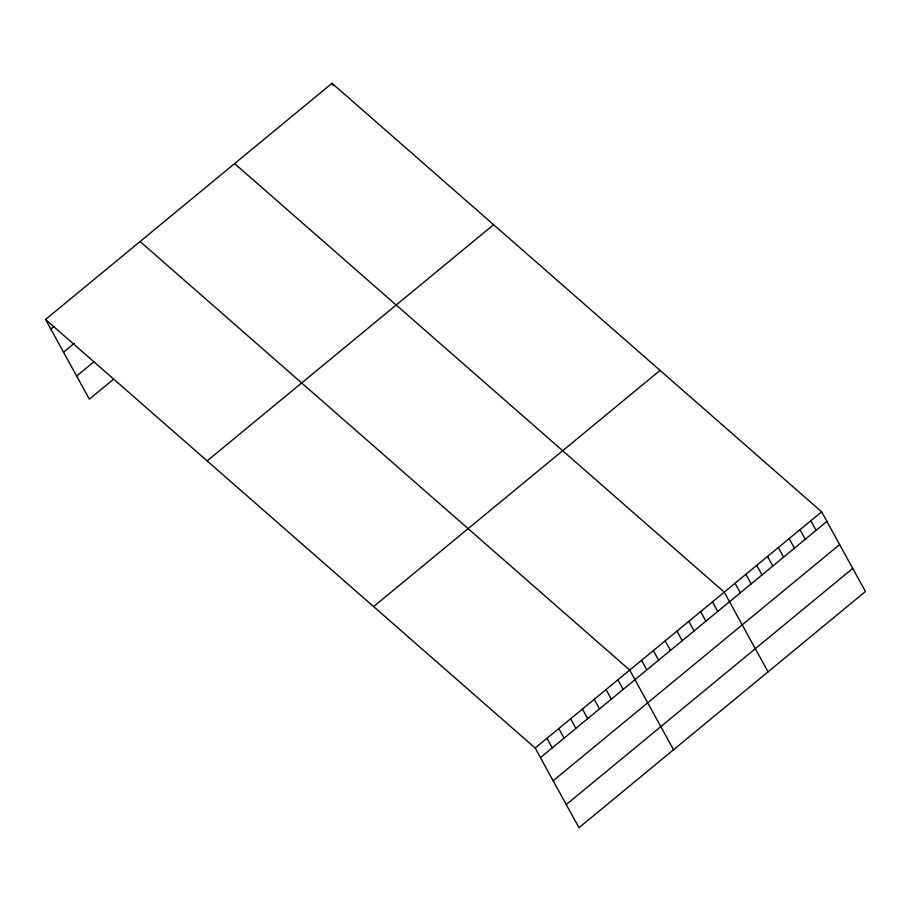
<?xml version="1.0" encoding="UTF-8"?>
<svg xmlns="http://www.w3.org/2000/svg" width="911" height="911" viewBox="0 0 911 911"><rect width="100%" height="100%" fill="white"/><g stroke="black" fill="none" stroke-linecap="round" stroke-linejoin="round"><path stroke-width="1.37" d="M45.55 319.476L332.014 83.288L821.642 511.834L865.45 591.524L578.986 827.712L535.167 748.022L45.55 319.476L89.358 399.166L112.998 379.682M50.822 329.076L54.045 326.411M63.542 352.204L74.281 343.345M76.638 376.038L93.833 361.861M207.127 460.898L493.591 224.71M373.601 606.601L660.065 370.413M535.167 748.022L821.642 511.834M540.451 757.61L826.915 521.422M553.159 780.738L839.635 544.562M566.266 804.572L852.73 568.396M234.617 163.593L724.245 592.139L768.053 671.828M140.089 241.54L629.706 670.075L673.514 749.764M810.813 520.75L816.097 530.35M799.995 529.678L805.267 539.266M789.177 538.606L794.449 548.194M778.347 547.522L783.631 557.122M767.529 556.45L772.801 566.038M756.711 565.367L761.983 574.966M745.881 574.294L751.154 583.883M735.063 583.211L740.336 592.81M712.425 601.875L717.697 611.475M700.605 611.623L705.877 621.211M688.796 621.359L694.068 630.959M676.975 631.107L682.248 640.695M665.155 640.854L670.428 650.443M653.335 650.591L658.619 660.19M332.014 83.288L333.335 85.691M641.526 660.338L646.799 669.927M617.886 679.822L623.158 689.411M606.077 689.559L611.349 699.158M594.257 699.306L599.529 708.895M582.436 709.043L587.709 718.642M570.616 718.79L575.9 728.379M558.807 728.527L564.08 738.126M546.987 738.274L552.26 747.863"/></g></svg>
